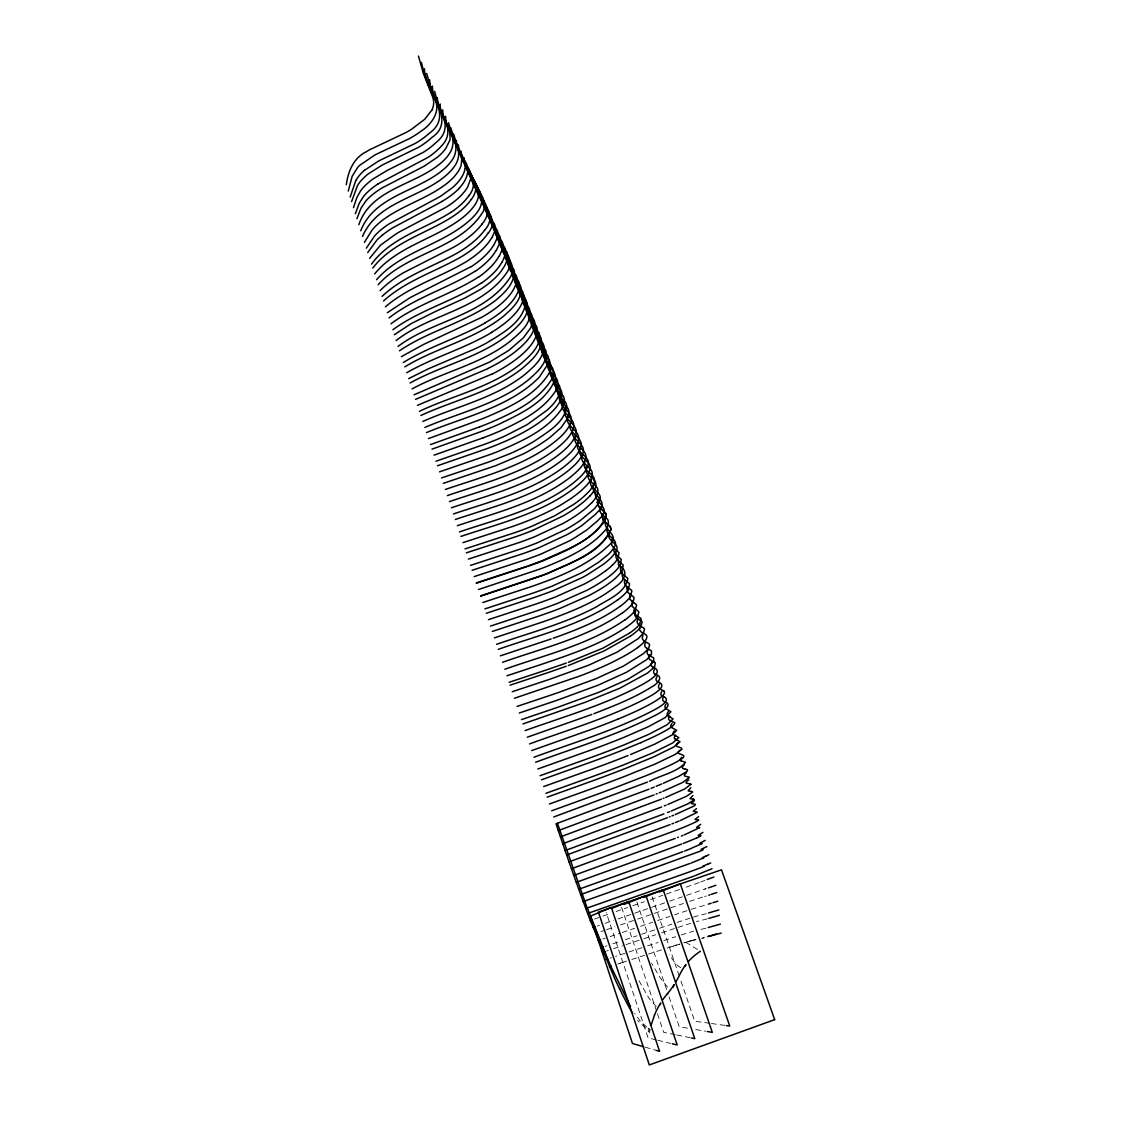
<?xml version="1.0" encoding="UTF-8"?>
<svg xmlns="http://www.w3.org/2000/svg" width="1121" height="1121" viewBox="0 0 1121 1121"><rect width="100%" height="100%" fill="white"/><g stroke="black" fill="none" stroke-linecap="round" stroke-linejoin="round"><path stroke-width="0.75" stroke-dasharray="5 3.75" d="M704.899 880.335L700.737 882.031M699.154 882.591L684.567 887.72M650.6 899.532L662.847 895.287M666.463 894.026L679.901 889.345M594.466 919.038L598.684 917.567M602.958 916.081L609.488 913.825M616.102 911.527L627.606 907.534M632.776 905.726L644.407 901.69M597.283 926.058L599.329 925.357M605.214 923.326L613.495 920.481M617.979 918.94L630.871 914.498M634.626 913.209L647.84 908.655M651.637 907.351L665.86 902.461M669.629 901.158L682.339 896.786M686.542 895.343L706.146 888.631M600.912 931.607L603.673 930.654M606.447 929.715L614.826 926.857M620.474 924.923L634.794 920.047M637.695 919.052L650.572 914.652M654.314 913.377L667.415 908.907M670.792 907.758L683.432 903.47M705.754 888.771L704.857 889.065M689.569 901.382L704.549 896.478M602.93 939.006L605.298 938.207M610.062 936.596L619.759 933.331M622.211 932.504L634.598 928.314M640.666 926.268L652.716 922.205M657.607 920.551L669.812 916.432M605.032 946.446L606.979 945.802M612.935 943.812L619.03 941.78M625.21 939.72L637.008 935.783M641.632 934.241L654.678 929.884M659.624 928.23L670.624 924.559A100.301 1.555 -19 0 1 671.815 924.166M687.019 910.672L685.534 911.163A84.495 0.855 -19 0 0 674.52 914.848M606.587 951.028L608.353 950.44M613.635 948.688L622.477 945.76M626.05 944.583L639.292 940.197M643.846 938.683L655.617 934.788M661.628 932.798L674.394 928.58M677.196 922.387L689.681 918.309M691.167 909.299L706.412 904.773M625.126 953.228L615.555 956.353M628.965 951.967L641.983 947.707M647.602 945.872L658.013 942.467M678.023 927.403L690.55 923.368M610.174 958.105L611.52 957.67M663.856 940.561L675.669 936.722M617.699 964.004L620.389 963.135M620.179 963.205L622.365 962.491M622.211 962.547L626.583 961.131M631.81 959.45L644.715 955.288M648.442 954.083L661.53 949.865M667.233 948.03L670.638 946.951M706.314 895.987L704.633 896.478M681.162 934.956L691.545 931.747A62.272 1.471 -19 0 1 693.605 931.145M670.512 946.979L673.441 946.054M673.301 946.11L676.033 945.241M693.381 917.146L695.468 916.488A65.803 1.009 -19 0 1 699 915.451L706.258 913.671M675.879 945.297L676.72 945.031M676.538 945.073L679.48 944.162M679.158 944.274L679.943 944.036M707.393 918.842L697.837 921.196A63.743 1.177 -19 0 0 696.491 921.574M683.712 942.873L684.973 942.509M684.735 942.579L688.238 941.556M705.936 928.174L700.163 929.589M688.042 941.612L689.835 941.108M704.296 937.646L703.932 937.745A64.556 1.864 -18.9 0 1 701.83 938.319M704.114 937.688L702.096 938.249M689.667 941.164L693.619 940.141M689.99 941.065L691.517 940.659M691.657 940.617L692.624 940.379M692.848 940.323L694.866 939.846M694.137 940.015L695.735 939.664M695.132 939.79L695.903 939.636M709.733 1023.291L694.712 1021.203L680.139 978.647M711.401 1023.515L726.422 1025.603M687.495 1028.153L679.228 1026.752L668.634 995.574M695.777 1029.554L705.698 1031.236M675.15 1034.655L663.702 1032.315L657.046 1012.571M676.79 1034.991L691.531 1037.99M656.205 1039.868L648.106 1037.906L606.223 912.55M657.817 1040.26L670.75 1043.413M645.234 1047.196L656.402 1050.419M680.769 967.647L678.373 966.176A108.527 16.381 71.3 0 1 674.169 961.734L669.237 954.672M685.786 942.257L698.887 950.342M656.261 1006.588L649.213 998.671L637.471 978.03M646.789 1027.074L640.595 1021.553L634.738 1013.51M645.556 1027.999L637.639 1020.502M667.541 987.153L660.241 977.932L651.595 963.219M652.114 896.786L679.578 977.008M636.868 902.027L668.088 993.935M621.566 907.281L656.486 1010.932"/><path stroke-width="1.5" d="M548.898 359.785L548.94 368.949L550.453 374.694A104.197 35.129 -21.3 0 0 551.7 376.712L558.79 384.657A84.341 27.787 -18.8 0 1 559.968 387.656L560.136 388.945M523.633 296.897L523.521 294.571A66.111 25.993 -18.9 0 0 523.073 292.735A74.743 29.384 -18.8 0 0 522.484 291.334L512.661 276.551L508.359 259.203M602.187 516.08L603.813 521.013M550.901 365.096C548.477 374.989 553.676 383.13 560.598 389.407A86.219 28.137 -18.7 0 1 561.761 392.378A88.741 28.964 -18.7 0 1 559.631 402.215L557.613 405.368A106.579 34.919 -18.5 0 1 555.75 407.806C542.886 422.407 525.343 432.005 507.925 440.105A109.606 36.11 -18.6 0 1 486.766 448.736L437.498 465.761M553.564 372.2C550.887 381.883 556.296 389.688 563.022 395.769A89.246 28.74 -18.7 0 1 563.919 404.008A86.401 27.815 -18.8 0 1 562.476 407.666C547.819 430.17 521.321 441.394 497.584 451.665A110.292 35.872 -18.6 0 1 490.788 454.271L439.516 471.843M502.264 261.992L505.333 254.565L505.305 248.652L493.618 229.455L488.42 212.303M556.226 379.304C553.326 388.763 558.917 396.245 565.432 402.145A91.572 29.09 -18.7 0 1 566.792 407.568C563.317 423.542 547.104 432.314 534.675 440.931A85.883 27.142 -18.7 0 1 509.859 453.725L488.854 461.978L441.534 477.938M597.367 502.825L597.871 499.616M610.833 529.504C600.422 553.872 569.944 562.924 547.651 573.56A175.24 43.088 -18.7 0 1 541.485 575.872L480.657 596.162M558.608 385.638C555.259 395.181 561.747 402.215 567.871 408.282A90.773 28.487 -18.7 0 1 568.879 414.041L568.683 415.162A85.406 26.792 -18.8 0 1 567.604 418.287L561.159 427.535L550.173 437.274A117.565 37.259 -18.4 0 1 536.777 446.354L527.431 451.735A74.785 23.191 -18.8 0 1 522.316 454.369L495.776 465.663L443.299 483.361M597.773 493.03L597.871 489.751A91.894 23.947 -18.8 0 0 596.764 487.215C593.457 483.039 585.666 479.844 588.791 473.356M694.263 799.707L687.762 803.911L671.087 811.072M516.417 282.842L516.809 277.896A62.524 25.307 -19 0 0 516.417 275.99L505.473 258.475L500.807 241.253M346.319 184.727C348.042 171.373 353.647 157.781 366.539 151.615A53.233 26.329 -18.6 0 1 369.818 149.668L405.227 132.895A69.698 37.315 -18.5 0 0 411.659 129.181L424.621 119.358L431.725 110.32M348.253 191.06L352.176 176.249L357.767 167.295A34.919 17.277 -18.4 0 1 359.645 165.362L375.017 154.88L409.137 138.752A62.916 33.252 -18.6 0 0 420.809 131.353C431.277 124.711 441.324 111.455 434.71 98.844C428.853 87.284 424.116 75.135 421.482 62.412M350.144 197.1L355.791 180.537M602.397 515.674L602.86 514.161M351.574 201.626L357.459 185.638A51.118 24.718 -18.7 0 1 368.15 173.965L382.387 164.983L418.581 147.285A55.097 28.557 -18.8 0 0 423.962 143.824A56.582 29.356 -18.7 0 0 431.851 137.491C450.432 125.23 438.115 107.112 434.654 91.291M610.693 530.527C598.376 553.634 570.057 562.98 547.552 573.279A175.759 43.271 -18.7 0 1 541.387 575.591L480.559 595.882M673.329 987.026L673.875 985.023M651.203 1024.93L654.468 1015.15M536.651 335.081L537.155 328.271A64.317 23.765 -19 0 0 536.581 326.589L526.73 312.17A161.928 61.01 -22.5 0 1 525.763 309.256L523.829 295.44M618.386 559.813L618.386 564.143A193.036 40.244 -21 0 0 619.044 565.559C629.666 570.883 623.921 581.407 615.849 586.423C599.175 599.511 579.543 608.185 559.897 615.723A128.705 26.876 -18.8 0 1 541.023 622.491L494.445 637.863M353.479 207.665L356.716 197.857L360.486 191.032A52.701 25.208 -18.7 0 1 373.125 178.926L387.249 170.406L423.276 152.33A54.915 28.221 -18.8 0 0 428.362 148.925A56.176 28.894 -18.8 0 0 435.845 142.675C459.876 123.913 429.637 101.451 429.651 79.857M615.99 552.765L615.961 557.165A171.709 36.657 -20.9 0 0 618.722 560.99L623.248 565.194L621.917 570.897M358.832 224.718C371.626 187.095 418.82 185.077 444.35 159.869A53.276 26.68 -18.8 0 0 450.782 151.363C460.185 132.264 436.742 116.864 437.428 97.611M613.986 546.894L613.944 551.364A168.234 36.587 -20.9 0 0 616.788 555.231L621.342 559.533L620.039 565.32M355.371 213.733L359.098 203.518L363.54 196.413A55.139 26.105 -18.7 0 1 378.099 183.9M356.926 218.651L361.032 208.128L366.007 200.799A47.306 22.308 -18.6 0 1 368.473 198.193L370.701 196.133A61.711 28.894 -18.8 0 1 382.051 187.922L424.144 166.202L437.666 157.052A53.556 27.058 -18.8 0 0 445.822 148.434L450.082 139.705L449.815 130.625L433.042 94.739L426.681 73.496M597.507 501.437L597.983 499.938M611.604 539.874L611.758 544.974A166.973 37.091 -21 0 0 614.476 548.351L619.058 552.765L617.783 558.636A124.403 27.212 -18.5 0 1 616.256 560.906L614.812 562.686A105.192 22.924 -18.7 0 1 612.416 565.166M595.461 492.651C593.387 502.923 612.935 507.575 599.469 518.771A87.732 21.719 -18.8 0 1 597.619 520.803L586.858 529.883L574.709 537.828A129.013 32.397 -18.5 0 1 569.524 540.84L540.897 554.11A157.234 40.482 -18.7 0 1 536.076 555.946L530.275 558.09A109.802 27.45 -18.8 0 1 526.73 559.351L474.183 576.6M609.221 532.867C605.354 541.485 622.155 543.405 615.527 551.98A125.244 27.969 -18.5 0 1 614.028 554.278L612.038 556.689A99.671 22.154 -18.7 0 1 610.202 558.58L606.419 561.929A128.242 28.726 -18.5 0 1 603.743 564.059L587.488 574.667A120.171 26.904 -18.6 0 1 582.261 577.567L553.424 590.571A149.387 34.275 -18.8 0 1 547.314 592.855L538.949 595.882A118.728 26.722 -18.8 0 1 532.727 598.025L486.304 613.271M607.596 528.089C603.673 536.791 620.642 538.739 613.986 547.426A125.888 28.501 -18.5 0 1 612.5 549.738L610.525 552.163A96.812 21.803 -18.8 0 1 608.689 554.082L599.16 561.887L585.961 570.281A125.692 28.6 -18.6 0 1 580.776 573.181L551.952 586.227A155.244 36.25 -18.7 0 1 545.829 588.525L537.463 591.538A116.444 26.54 -18.8 0 1 531.242 593.682L484.861 608.899M593.051 485.701C590.879 496.043 610.875 500.877 597.367 512.227A88.755 22.364 -18.8 0 1 595.503 514.301L582.444 525.104A97.415 24.55 -18.7 0 1 578.492 527.781L572.509 531.508A117.803 29.959 -18.6 0 1 567.254 534.549L538.697 547.833A141.68 36.769 -18.7 0 1 533.946 549.654L528.131 551.812A106.117 26.932 -18.8 0 1 524.586 553.087L472.095 570.295M591.187 480.278C586.914 489.457 603.995 491.418 599.553 500.779A105.276 26.988 -18.6 0 1 597.675 504.506L595.713 507.14A89.848 22.966 -18.8 0 1 593.864 509.228L580.762 520.13A104.687 26.834 -18.7 0 1 565.474 529.644L536.987 542.942A131.732 34.443 -18.7 0 1 532.279 544.764L526.478 546.922A101.507 26.049 -18.8 0 1 522.302 548.421L470.47 565.39M605.228 521.111C603.336 532.321 622.687 534.605 607.134 546.852C590.879 562.041 570.351 571.906 549.794 579.893A165.011 39.543 -18.7 0 1 543.657 582.191L535.306 585.204A113.151 26.245 -18.8 0 1 529.098 587.334L482.759 602.523M605.48 519.149L605.704 513.334L600.141 508.009M602.748 513.852L602.341 517.734M586.395 466.448C583.158 473.076 591.257 476.229 594.536 480.559A95.509 25.293 -18.7 0 1 595.377 482.142A95.257 25.223 -18.7 0 1 589.674 496.281M360.738 230.786C375.059 194.031 421.034 191.579 446.859 166.37A54.032 26.82 -18.9 0 0 453.977 156.87C462.595 137.869 439.502 123.058 440.189 103.945M584.896 462.09C581.463 469.167 590.543 472.053 593.541 477A97.443 26.077 -18.7 0 1 593.99 483.501L593.527 484.748A93.057 24.886 -18.8 0 1 588.329 492.203L583.579 496.743A115.953 31.22 -18.5 0 1 573.924 504.254L555.021 515.646L531.228 526.534A97.891 26.203 -18.7 0 1 514.847 532.671L465.019 548.898M600.394 506.902C597.843 512.311 603.504 516.052 607.12 518.869A81.525 19.519 -18.9 0 1 608.086 520.284L608.479 523.605L607.106 527.416A124.767 29.959 -18.5 0 1 605.872 529.462C590.361 547.693 567.45 558.006 545.703 566.862A177.875 44.686 -18.7 0 1 539.215 569.286L478.457 589.534M582.514 455.21C578.982 462.413 588.343 465.271 591.328 470.4A100.414 27.31 -18.7 0 1 592.28 473.482L591.44 478.219A91.698 24.928 -18.8 0 1 586.227 485.757L582.36 489.569A114.734 31.388 -18.5 0 1 570.393 498.901L561.201 504.73A85.546 23.107 -18.8 0 1 557.305 506.958A92.02 24.942 -18.7 0 1 512.717 526.436L462.945 542.648M547.805 364.283L539.565 376.782A87.774 30.701 -18.7 0 1 536.847 379.585L532.671 383.382A100.428 35.283 -18.5 0 1 518.477 393.835C490.185 411.799 457.172 419.871 426.484 432.58M629.806 594.382L629.862 599.329L636.083 604.373A79.213 14.503 -18.9 0 1 636.574 605.27L635.061 610.399M362.531 236.489C376.936 202.411 418.469 198.249 444.547 176.698A54.088 26.624 -18.9 0 0 448.036 173.643A55.84 27.507 -18.8 0 0 456.387 163.204C465.986 144.091 442.01 129.167 442.795 109.9M561.103 392.868C553.396 405.564 574.456 410.188 570.939 422.155C568.305 429.805 562.153 435.621 556.114 440.735C524.18 466.546 483.333 476.341 445.345 489.471M563.597 400.141C556.072 412.64 577.861 417.054 573.181 429.133C570.127 436.812 563.807 442.613 557.557 447.741C525.567 472.936 485.113 482.605 447.377 495.594M566.049 407.301C558.973 419.24 579.501 423.178 575.802 434.668C573.195 442.206 567.002 447.825 561.103 452.87C528.888 478.779 487.649 488.504 449.381 501.633M632.16 601.557L632.146 606.433L638.381 611.309A79.913 14.265 -18.9 0 1 638.872 612.178L637.331 617.209M568.557 414.574C561.831 426.134 582.023 429.735 578.254 441.001C575.648 448.512 569.412 454.019 563.527 459.035C531.172 484.931 489.821 494.683 451.413 507.785M580.103 448.232C575.507 458.027 593.584 460.283 589.674 470.47C587.11 477.868 580.58 482.899 574.793 487.761C541.569 513.334 499.882 523.325 460.885 536.427M571.051 421.846C564.662 433.182 585.33 436.644 580.51 448.008C577.483 455.574 570.995 461.053 564.858 466.112C532.419 491.292 491.587 500.975 453.459 513.95M578.282 442.935C573.349 452.87 591.061 455.168 588.035 465.201C585.821 472.726 579.305 477.868 573.574 482.787C540.448 508.738 498.495 518.729 459.386 531.9M573.293 428.376C567.352 439.222 586.787 442.235 582.92 453.052C580.342 460.507 574.008 465.832 568.165 470.778C535.446 496.547 493.955 506.398 455.294 519.499M575.788 435.663C570.309 446.116 589.296 448.834 585.4 459.428C582.822 466.854 576.418 472.067 570.617 476.986C537.702 502.67 496.127 512.605 457.34 525.693M685.281 965.91L685.912 964.592A63.224 59.147 66.7 0 0 679.76 974.611A94.612 90.03 77.3 0 1 675.641 982.234M634.528 608.773C631.557 613.649 637.723 615.877 640.694 618.26A80.698 14.027 -18.9 0 1 641.17 619.1L639.601 624.033M635.579 611.94C632.51 616.802 638.774 618.96 641.716 621.314A81.188 13.942 -18.9 0 1 642.179 622.155L640.595 627.031M640.357 626.415C637.274 630.548 642.487 633.029 645.598 634.514A91.053 14.811 -18.9 0 1 646.481 635.411L646.803 636.097A108.162 17.586 -18.8 0 1 637.597 647.574M364.423 242.388L371.836 230.408A59.931 27.058 -18.8 0 1 384.013 219.113C403.98 204.751 428.544 198.151 447.811 182.709A53.682 26.175 -18.9 0 0 452.029 178.926A55.784 27.226 -18.8 0 0 460.773 166.426C466.042 148 445.205 134.8 445.64 116.29M366.301 248.161L374.68 235.858A63.673 28.417 -18.8 0 1 388.567 224.186L437.975 197.744A82.45 40.468 -18.6 0 0 441.268 195.755L452.169 187.894A52.477 25.335 -18.9 0 0 456.121 184.194A55.63 26.904 -18.9 0 0 464.528 170.854A52.491 25.363 -18.9 0 0 465.075 168.234M605.046 520.62C590.529 541.037 565.502 551.14 543.209 560.682A175.647 44.882 -18.7 0 1 538.318 562.518L532.517 564.662A115.407 28.403 -18.8 0 1 528.958 565.923L528.341 566.147M637.961 619.17C634.696 623.963 641.142 625.994 644.029 628.278A82.295 13.76 -18.9 0 1 644.491 629.105L643.51 632.973L638.213 638.648L616.9 652.226L588.721 665.159L551.014 678.836A136.888 23.387 -18.8 0 1 542.802 681.582L512.255 691.713M491.979 237.736L494.837 230.94L494.809 224.803L482.815 204.498L477.294 187.361M367.73 252.547L377.006 239.964A54.915 24.41 -18.7 0 1 379.276 237.792L382.359 235.144M499.293 256.247L502.558 248.708L502.656 242.711L490.48 222.224L485.561 205.872M496.309 250.501L499.784 242.865L499.91 236.377L487.831 216.073L482.717 199.454M628.152 589.618L629.568 584.181A77.279 15.232 -18.9 0 0 629.049 583.214L625.168 580.258A149.289 30.001 -20.6 0 1 622.547 572.453M630.394 596.372L631.852 591.033A77.881 14.993 -18.9 0 0 631.347 590.094L627.48 587.222M493.702 245.415L497.36 237.694L497.57 231.122L485.477 210.622L480.18 193.765M632.65 603.154L634.136 597.913A78.554 14.769 -18.9 0 0 633.631 596.989L627.984 592.561L626.835 588.427A116.976 22.504 -20.3 0 1 627.284 586.731M488.28 233.056C501.451 216.759 478.317 204.26 476.467 188.692C473.524 172.788 459.596 161.494 458.363 144.819M369.622 258.348L380.383 245.289L395.545 234.261A120.676 51.258 -19.3 0 1 399.524 231.851L445.836 207.357A61.263 29.202 -18.8 0 0 467.653 187.053L470.708 178.603A54.354 25.853 -18.9 0 0 470.736 176.249L469.937 172.2A140.181 66.671 -17 0 0 468.508 168.444L458.979 151.573L453.627 134.044M471.31 199.496C475.29 194.339 477.546 187.151 474.505 181.027M468.928 195.797C484.118 176.305 455.981 160.471 456.457 140.475M485.141 229.665C501.325 210.538 471.184 195.643 472.165 175.997M371.513 264.15C390.669 237.68 424.299 229.259 450.768 212.401M482.016 224.018C499.181 204.835 468.48 189.407 469.293 169.621M372.789 268.059C392.896 241.716 427.045 233.574 453.655 215.905A63.098 29.636 -18.8 0 0 471.198 199.51M374.68 273.888C396.119 247.671 431.01 239.908 457.957 221.117A64.514 30.029 -18.8 0 0 475.514 203.938C487.397 184.755 460.661 170.658 461.193 151.265M667.261 993.893L664.178 997.774A62.538 49.086 -68.1 0 0 662.735 999.778M376.586 279.704C399.3 253.612 435.088 246.382 462.258 226.344A66.615 30.743 -18.8 0 0 479.129 209.445C489.751 190.304 463.562 176.936 464.038 157.711M378.211 284.706C407.259 252.001 460.086 249.773 483.431 211.126C488.826 193.148 466.196 181.448 466.476 163.232M589.646 496.281L584.91 500.779A125.412 33.518 -18.5 0 1 582.009 503.217L576.46 507.407A99.951 26.456 -18.7 0 1 563.148 515.912L532.601 530.457M591.748 502.74L587.012 507.21A129.574 34.092 -18.4 0 1 584.125 509.607L578.618 513.768A101.815 26.512 -18.7 0 1 563.232 523.381L534.787 536.693A106.649 27.927 -18.7 0 1 518.925 542.62L468.396 559.113M382.023 296.392C403.826 275.752 433.196 266.756 458.825 252.155A78.022 35.143 -18.6 0 0 484.959 229.679M677.897 742.691L676.355 744.68L676.594 746.026A169.621 15.288 -19.8 0 0 677.168 746.474L681.344 747.959L681.988 749.15L675.22 754.433L655.154 764.032L625.406 776.11A204.092 19.113 -18.7 0 1 592.883 788.287L549.43 803.981M383.522 300.96C406.208 280.418 436.209 271.394 462.258 256.219A77.041 34.415 -18.6 0 0 488.055 233.084M680.041 750.243C673.623 754.937 685.842 753.494 683.53 757.25A86.541 7.202 -18.9 0 1 669.531 765.475L661.25 769.244A105.668 8.856 -18.9 0 1 644.841 776.166L616.088 787.292A280.979 26.007 -18.7 0 1 598.011 794.004L551.686 810.777M385.428 306.832C409.207 286.345 440.063 277.405 466.658 261.445A75.99 33.574 -18.7 0 0 491.713 237.764M387.348 312.703L410.048 297.654L471.044 266.658M364.521 170.294L378.968 160.807L415.064 143.516A55.153 28.768 -18.7 0 0 420.669 140.013A56.835 29.664 -18.7 0 0 428.853 133.609C455.154 115.127 424.999 90.857 424.453 68.745M394.312 334.745L411.197 323.605L434.836 311.806A183.816 65.775 -19.3 0 1 440.483 309.2L465.019 298.032L480.208 289.54A74.757 31.458 -18.7 0 0 501.297 270.974L504.492 266.069A94.374 39.936 -18.4 0 0 506.033 262.86L507.659 256.751L507.196 252.701L496.071 234.906L490.55 216.914M389.043 317.93C414.952 297.64 447.293 288.615 474.968 271.296M605.999 570.575L599.609 575.101A96.014 20.837 -18.8 0 1 595.671 577.595L589.702 581.098A113.249 24.76 -18.7 0 1 584.447 583.985L555.582 596.933A141.4 31.626 -18.8 0 1 549.5 599.217L541.121 602.243A122.427 27.058 -18.8 0 1 534.885 604.387L488.42 619.661M617.699 599.833C582.135 625.056 538.739 635.047 498.242 649.353M390.977 323.815C417.797 303.539 451.034 294.767 479.101 276.621M619.871 606.475C599.749 620.922 576.39 629.974 553.214 638.227M690.774 787.713L688.154 790.711A109.326 6.712 -19.4 0 0 688.602 791.02L691.741 791.482A121.811 7.301 -18.9 0 1 692.61 792.001L686.528 796.26L667.85 804.472M622.477 612.809C586.619 637.821 543.139 647.924 502.53 662.301M396.077 340.602C429.889 313.824 480.825 309.914 506.608 272.893C512.059 265.831 510.503 256.429 504.506 250.389C498.046 242.753 495.146 233.042 493.268 223.387M624.803 619.941C588.791 644.659 545.437 654.874 504.814 669.251M626.975 626.625C601.767 644.015 572.327 653.795 543.587 663.646A165.502 30.743 -18.8 0 1 537.463 665.678L506.972 675.767M692.932 795.574L690.06 798.53A99.629 5.619 -19.3 0 0 690.368 798.783L693.465 799.147M392.896 329.728C420.123 309.788 453.529 301.185 481.624 282.828M629.161 633.337L603.028 648.12L568.347 662.315M630.128 636.294L603.953 651.021L568.305 665.538M694.333 800.73L691.265 803.533L694.389 804.135A118.476 6.137 -18.9 0 1 695.44 804.668L694.866 805.312A96.182 4.988 -18.9 0 1 693.647 806.195L675.346 814.547M397.997 346.431C432.412 320.368 483.557 316.094 509.242 278.765C514.567 271.716 512.829 262.454 506.874 256.541C500.484 249.03 497.864 239.376 496.028 229.889M700.345 951.239L695.51 954.742A63.224 59.147 66.7 0 0 688.448 961.482M696.505 808.633L693.226 811.254L696.113 811.842A114.342 5.367 -18.9 0 1 697.15 812.361L680.503 820.474M399.454 350.789C429.427 330.415 466.196 322.442 495.286 300.638C504.058 293.31 514.133 284.131 514.371 271.857A60.436 24.718 -19 0 0 514.007 269.923L502.797 251.805L498.074 234.751M378.029 183.872L427.998 157.388A52.365 26.638 -18.8 0 0 432.706 154.053A54.621 27.815 -18.8 0 0 440.833 146.641C460.661 127.584 432.188 106.957 432.412 86.163M401.388 356.632L423.584 344.441L481.498 317.425A81.02 32.845 -18.7 0 0 516.178 282.898M403.322 362.489C429.259 346.599 458.755 337.869 485.183 322.89M698.593 816.592L695.006 819.465L698.705 819.997A78.736 3.307 -19 0 1 698.495 820.292M491.615 332.475C464.64 348.589 433.911 357.067 406.713 372.747M442.01 201.486L392.658 227.871A76.438 33.616 -18.9 0 0 382.331 235.144M404.765 366.875C436.377 347.706 474.099 339.537 503.371 316.36C511.666 309.046 522.148 299.91 520.957 287.733A66.461 26.414 -18.9 0 0 520.648 286.626A80.166 31.836 -18.7 0 0 519.71 284.51L509.999 269.853L505.613 252.673M700.681 824.369L696.589 827.34A86.849 3.293 -19.2 0 0 696.884 827.452L699.686 827.662L684.23 834.907M412.066 388.903C443.972 371.569 481.105 364.115 510.069 341.359C519.247 333.385 532.601 323.282 529.687 309.536A84.79 32.327 -18.7 0 0 528.678 307.546L519.584 294.234L515.828 277.153M408.661 378.632L428.306 368.837L474.814 348.925A111.035 43.901 -18.5 0 0 486.136 343.264C502.18 333.413 524.488 321.741 525.917 300.68A68.003 26.442 -18.9 0 0 525.455 298.873A88.503 34.401 -18.6 0 0 524.067 296.14L515.085 282.842L510.994 265.747M410.104 382.99C443.215 364.507 482.605 356.884 511.863 331.662C519.584 324.473 529.953 315.099 527.206 303.399A98.312 37.876 -18.4 0 0 525.371 300.064M414.013 394.816L489.611 362.055L508.85 350.383L523.367 337.813L530.836 327.696L532.979 318.854L531.55 314.356L522.148 300.54L518.813 283.753M702.909 832.371L698.215 835.355A85.7 2.817 -19.2 0 0 698.439 835.453L700.373 835.397M415.527 399.384L488.097 368.557M705.137 840.4L699.868 843.314A85.504 2.368 -19.1 0 0 700.008 843.468L702.138 843.51L689.317 849.2A67.792 1.836 -19 0 1 685.309 850.727L684.511 851.035M417.502 405.326L492.245 373.938M706.847 846.593L704.464 847.742A135.165 3.181 -19.2 0 0 702.923 848.471L701.2 849.438A86.051 2.046 -19.1 0 0 701.214 849.662L703.105 849.634L701.732 850.517A64.415 1.499 -19 0 1 700.359 851.133L580.678 894.6M419.464 411.281C452.996 395.419 490.942 387.418 520.55 364.031C529.21 356.436 540.616 347.202 539.537 334.45A65.368 23.877 -19 0 0 538.935 332.797L529.308 318.939A160.233 59.693 -22.4 0 1 528.201 315.674L526.464 302.039M420.865 415.485C454.706 399.833 492.932 391.846 522.596 368.136C531.144 360.626 542.438 351.434 541.219 338.836A66.027 23.919 -19 0 0 540.616 337.197L531.172 323.843A159.869 59.063 -22.4 0 1 529.925 320.2L528.313 306.706M706.244 855.926L708.878 854.734M696.561 838.018L689.513 840.96A61.991 1.99 -19 0 1 685.772 842.432L683.46 843.314M422.841 421.454C457.158 406.18 495.65 397.941 525.511 373.966C533.904 366.567 545.002 357.431 543.615 345.044A66.994 23.975 -19 0 0 542.984 343.446L533.75 330.639A158.832 57.998 -22.3 0 1 532.363 326.645L530.948 313.32M640.876 742.634L625 749.15A151.041 16.381 -18.8 0 1 592.07 761.705L541.429 779.824M663.352 783.271L679.242 776.082L686.711 771.528A97.569 7.23 -18.9 0 0 687.495 770.449L687.425 769.861A109.298 8.099 -18.9 0 0 687.215 769.665L685.141 769.034M707.757 864.207L710.728 862.96M424.817 427.451C459.596 412.486 498.411 404.064 528.439 379.809C536.623 372.508 547.651 363.456 546.025 351.279A68.913 24.368 -19 0 0 545.366 349.696L536.16 337.043A156.926 56.625 -22.3 0 1 534.829 333.091L533.582 319.961M661.782 783.943L656.177 786.269M662.889 791.328L682.871 782.374L689.373 777.428A110.348 7.637 -18.9 0 0 689.093 777.133L687.047 776.587M617.951 719.093L611.071 721.882A126.827 16.226 -18.8 0 1 593.023 728.804L531.732 750.566M661.208 792.015L659.204 792.841M665.762 797.395L684.637 789.002L690.9 784.364M649.451 781.267C660.886 775.186 677.813 772.089 685.477 762.322A113.543 8.954 -18.9 0 0 685.253 762.154L680.979 760.865M654.188 787.082L651.147 788.315M611.8 908.402L628.671 901.508L677.224 1044.996L672.376 1043.805M663.184 798.446L664.052 798.096M679.13 821.034L675.515 822.492M647.434 782.094L553.746 816.971M656.135 794.088L657.158 793.668M624.131 904.381L645.948 895.581L694.796 1038.663L691.531 1037.99M630.605 754.531L655.112 743.966L672.124 734.97L676.636 730.36L671.689 727.515M661.418 799.161L560.43 836.883M666.112 805.172L664.361 805.873M673.665 815.233L671.941 815.92M712.031 868.775L704.016 871.928A81.244 0.799 -19.1 0 0 703.666 872.124L694.992 875.725M649.073 789.156L556.016 823.781A438.409 61.291 71.9 0 0 569.048 861.881A476.775 68.241 72 0 0 574.456 877.239L583.214 901.564A213.607 25.951 71.9 0 0 590.319 920.467L615.121 979.446A146.627 17.179 71.7 0 0 616.844 983.145L619.605 988.862M654.033 794.929L558.314 830.605M669.363 811.758L667.584 812.473M428.502 438.591L477.63 420.585A140.587 50.081 -18.4 0 0 487.845 416.522C510.419 406.727 535.109 395.335 548.786 373.769A82.66 28.571 -18.8 0 0 551.028 366.903L549.682 361.018L542.704 352.583A156.197 55.069 -22.2 0 1 539.663 345.871L538.669 332.825M628.068 755.54L625.49 756.563A154.264 16.002 -18.8 0 1 591.117 769.552L543.671 786.564M644.197 897.234L663.156 889.682L712.311 1032.357L707.351 1031.516M661.656 806.952L562.77 843.721M669.265 816.985L670.162 816.62M659.54 891.994L680.293 883.796L729.757 1026.065L726.422 1025.603M673.749 823.178L671.941 823.893M682.829 835.453L681.386 836.028M663.954 813.902L565.11 850.559M667.443 817.699L566.666 855.029M430.506 444.603L479.662 426.863M670.092 824.622L569.048 861.881M431.991 449.129L481.175 431.557A125.622 43.355 -18.5 0 0 498.06 424.677C519.345 414.181 545.885 402.817 555.217 379.178A82.982 28.053 -18.8 0 0 553.928 372.018L546.908 363.807A126.673 43.775 -21.7 0 1 545.633 361.747L543.853 355.791L543.475 345.45M677.574 837.499L678.359 837.205M675.178 838.424L573.826 875.445M433.995 455.168L483.207 437.793M681.862 843.931L675.01 846.509A163.007 5.465 -18.9 0 1 655.925 853.585L576.278 882.339M593.962 713.671C613.621 705.992 633.547 698.355 651.469 687.047C656.654 684.623 664.851 676.411 655.168 674.394M591.874 714.455L527.318 737.212M682.857 851.652L673.973 854.945A185.666 5.325 -18.9 0 1 652.8 862.68L578.758 889.261M435.999 461.221L485.239 444.056A113.193 37.764 -18.6 0 0 505.235 435.887L527.136 424.649L547.048 410.216A92.595 30.533 -18.7 0 0 560.178 388.931M691.026 863.072L703.848 857.831L702.405 857.873A94.01 1.752 -19.1 0 1 706.314 855.898M689.779 863.534L583.214 901.564M713.881 877.056L707.183 879.495M571.458 868.747L676.495 830.129A83.571 3.517 -19 0 0 698.369 820.334M693.913 876.132L587.656 913.461M545.899 793.332L592.224 776.685A166.258 16.535 -18.8 0 0 625.434 764.172L652.926 752.78L672.698 742.943L678.794 737.632L673.917 734.858A138.401 13.55 -19.7 0 1 674.296 731.004M547.174 797.185L592.196 780.973A176.081 17.109 -18.8 0 0 625.42 768.488L653.417 756.983L673.609 747.09L680.027 741.78L675.122 739.005M566.301 663.057L546.81 669.798A151.111 27.1 -18.8 0 1 539.649 672.194L509.13 682.283M517.117 706.412L547.777 696.141A147.902 23.877 -18.8 0 0 558.09 692.638L596.288 678.569L623.304 666.168L643.482 653.627L648.597 648.4L649.62 644.729A85.546 13.41 -18.9 0 0 649.213 644.015A92.3 14.461 -18.9 0 0 648.975 643.762L644.211 640.974M519.303 713.012L550.033 702.643A157.921 24.886 -18.8 0 0 558.3 699.826L598.334 685.099L626.653 672.18L646.901 659.47L651.385 654.51L651.483 651.063A97.779 14.867 -18.8 0 0 651.105 650.684L646.565 648.12M521.489 719.612L552.275 709.145A175.493 27.114 -18.8 0 0 557.445 707.393L599.02 692.203L627.592 679.452L649.045 666.364L653.683 661.474L653.753 658.125A105.01 15.47 -18.8 0 0 653.221 657.649L648.919 655.295A117.845 17.796 -20 0 1 647.938 649.942M522.918 723.942L585.092 702.335L620.025 688.126L647.714 672.936L654.608 666.813L655.337 662.861A100.974 14.559 -18.8 0 0 654.86 662.385L650.446 659.975A119.779 17.712 -20 0 1 649.549 654.692M525.118 730.57C564.395 716.473 605.004 704.899 641.801 684.805C647.209 681.834 665.664 671.731 652.814 667.177M529.532 743.896C568.922 729.575 609.544 717.636 646.789 698.047C651.819 695.3 669.952 685.856 657.551 681.666A129.658 17.291 -19.9 0 1 657.004 676.65M533.946 757.25C573.63 742.606 614.616 730.5 652.296 710.952C656.906 708.472 674.099 699.868 662.301 696.169M535.614 762.266C575.465 747.483 616.662 735.292 654.566 715.702C659.12 713.348 675.613 704.899 663.954 701.508A140.069 16.801 -19.9 0 1 663.702 696.828M537.842 768.978L591.734 749.753A132.278 15.218 -18.8 0 0 624.117 737.296L648.204 726.8L665.257 717.552L670.904 711.723L666.182 708.724A141.47 16.297 -19.9 0 1 666.042 704.184M540.07 775.704L591.93 757.165A143.376 15.904 -18.8 0 0 624.635 744.666L648.793 734.339L667.177 724.698L673.076 718.939L668.27 715.885A141.4 15.61 -19.8 0 1 668.34 711.555M510.083 685.169L540.602 675.052A148.687 26.301 -18.8 0 0 548.8 672.32L566.259 666.266M514.427 698.271L577.875 676.706A71.618 11.42 -18.9 0 0 584.041 674.408L588.105 672.81A79.087 12.681 -18.9 0 0 611.772 662.511L622.029 657.242A115.939 18.889 -18.7 0 0 637.695 647.546M585.807 908.528L684.272 873.763A71.043 0.939 -19 0 0 701.087 867.556A68.115 0.897 -19 0 0 702.671 866.925L704.1 866.211A107.154 1.415 -19 0 1 704.1 866.169L703.147 866.239M496.575 644.309C530.205 632.664 565.054 623.57 596.638 606.741C607.764 599.357 625.014 593.261 627.802 578.842A77.643 15.582 -18.9 0 0 627.27 577.861L623.374 574.821A154.348 31.542 -20.7 0 1 620.782 566.89M500.386 655.827L551.168 638.942M527.613 566.077L476.271 582.92M590.319 920.481L592.378 919.766M527.08 566.581L476.369 583.2M490.536 626.079L537.043 610.763A130.106 28.291 -18.8 0 0 557.74 603.294L586.633 590.417A101.899 21.705 -18.7 0 0 601.879 581.575L607.274 577.833A115.323 24.676 -18.6 0 0 620.053 565.32M492.315 631.431L538.851 616.088A128.957 27.535 -18.8 0 0 559.547 608.633L588.469 595.797A99.993 20.907 -18.7 0 0 604.892 586.241L605.999 585.498A114.931 24.144 -18.6 0 0 621.847 570.925M593.051 927.515L595.195 926.773M708.43 887.86L715.829 885.324M466.322 552.849L516.809 536.37A100.806 26.75 -18.7 0 0 532.601 530.457M598.25 940.589L600.576 939.804M711.289 894.348L716.795 892.568M709.915 894.81L708.738 895.189M601.178 947.735L603.098 947.091M712.9 902.685L717.804 901.228M603.056 952.191L604.822 951.603M711.162 903.246L708.388 904.157M606.153 959.422L607.498 958.987M610.3 966.4L609.32 966.722L611.267 966.092M721.181 933.106L708.374 936.469M708.626 912.942L718.813 909.93M708.808 918.407L719.444 915.353M708.15 927.529L720.383 924.138M686.697 776.517L685.393 776.25A132.923 9.43 -19.5 0 1 686.458 772.761M684.791 768.964L683.179 768.558M643.636 1046.734L632.482 1043.511L590.263 916.193L611.337 907.464L659.582 1051.344L656.402 1050.419M686.851 783.285L690.312 783.943A118.574 7.679 -18.9 0 1 690.9 784.364L690.914 784.434M603.771 511.204L598.418 506.047M664.389 691.223L659.919 688.911A133.315 17.123 -19.9 0 1 659.484 684.006M608.969 525.511L603.378 520.228M609.488 526.001L604.079 521.153M648.527 1028.588L649.97 1030.087M604.247 511.4L606.013 513.922M609.376 525.707L609.936 526.52M674.211 722.555L669.447 720.2A140.657 15.119 -19.8 0 1 669.741 716.081M648.442 1030.816L649.535 1032.133M599.315 507.365L597.255 502.516M525.399 300.05L516.879 287.508L512.942 270.581M609.838 526.225L610.314 527.066M464.767 160.737L455.967 145.099L450.74 127.612M630.548 1006.42L629.792 1005.047M629.413 1004.36L611.155 966.919A93.884 10.748 71.6 0 1 609.207 962.533L586.143 905.053L557.445 823.304M603.182 520.06L602.664 518.981M462.356 155.861L453.837 140.587L448.54 122.721M610.216 526.758L610.903 528.832M503.553 247.783L507.953 264.738L518.42 280.979A71.029 28.445 -18.9 0 1 518.841 282.072A64.836 25.965 -19 0 1 519.261 283.949L519.359 285.519A81.385 32.663 -18.7 0 1 485.043 322.834M418.469 56.05L423.374 73.496L433.477 99.04M610.609 527.613L610.931 529.813M542.186 352.33L541.415 340.041M521.097 288.84L523.255 302.866A164.801 62.804 -22.6 0 0 524.11 305.402L534.157 320.396A65.579 24.508 -19 0 1 534.717 322.105L534.885 325.805A90.857 34.078 -18.6 0 1 487.971 368.501M535.95 325.651L536.833 337.785A151.867 54.256 -22.1 0 0 537.66 340.994L540.294 346.137L547.566 355.273A70.721 24.732 -18.9 0 1 548.477 357.669A74.406 26.021 -18.9 0 1 547.805 364.283M606.321 515.17C597.213 539.986 565.04 549.724 543.11 560.388A173.419 44.294 -18.7 0 1 538.22 562.238L532.419 564.367A116.416 28.698 -18.8 0 1 528.874 565.629M546.221 352.667L546.417 362.363L548.043 368.206A113.263 38.675 -21.4 0 0 549.304 370.252L556.38 378.323A84.061 28.053 -18.8 0 1 557.235 380.103A84.986 28.361 -18.8 0 1 557.305 386.843A82.337 27.465 -18.8 0 1 555.778 390.626C543.531 410.006 521.727 420.837 501.648 430.282A118.924 40.342 -18.5 0 1 483.221 437.807M654.468 1015.15A62.538 49.086 -68.1 0 1 660.045 1003.954M674.113 984.672A94.612 90.03 77.3 0 1 667.261 993.893M708.626 936.385A52.098 1.513 -18.9 0 1 707.968 936.581M716.557 933.947A49.072 1.429 -18.9 0 1 708.85 936.315M660.731 1002.833A103.524 13.326 71.4 0 1 660.367 1004.654M632.748 1013.51A196.329 23.667 71.8 0 1 631.936 1012.137M631.515 1011.436A196.329 23.667 71.8 0 1 619.521 988.512M355.889 180.537A49.997 24.368 -18.7 0 1 364.409 170.266M433.309 99.096A50.319 26.582 -18.8 0 1 431.907 110.292M462.048 155.987A95.411 46.185 -18 0 1 465.383 168.136M468.76 195.811A62.356 29.454 -18.8 0 1 450.824 212.43M459.4 188.23A62.342 30.043 -18.8 0 1 441.94 201.444M459.204 188.202A55.728 26.75 -18.9 0 0 467.303 174.007A53.205 25.531 -18.9 0 0 467.527 172.494M464.486 160.849A98.606 47.39 -17.9 0 1 467.821 172.41M380.145 290.549A91.992 37.568 -19 0 1 395.671 277.7L398.796 275.626A79.899 32.831 -18.9 0 1 403.518 272.697L453.809 247.11A77.573 35.297 -18.6 0 0 482.128 224.018M493.436 245.457A74.869 32.719 -18.7 0 1 471.212 266.714M501.97 262.034A77.237 32.775 -18.7 0 1 481.834 282.87M498.901 256.303A77.91 33.406 -18.6 0 1 479.312 276.649M495.972 250.558A75.121 32.509 -18.7 0 1 475.234 271.366M523.605 296.911A83.809 33.027 -18.7 0 1 491.446 332.419M536.37 335.151A91.628 33.938 -18.6 0 1 492.357 373.994M479.662 426.863A131.297 45.905 -18.5 0 0 491.853 421.986C513.936 412.304 537.912 400.912 551.364 379.879A79.927 27.268 -18.8 0 0 552.989 376.025A81.553 27.829 -18.8 0 0 553.326 370.392A79.535 27.142 -18.8 0 0 552.121 367.31L545.1 359A144.119 50.221 -21.9 0 1 542.2 352.33M597.703 493.044A96.406 25.11 -18.7 0 1 591.776 502.74M612.43 565.166A116.15 25.391 -18.6 0 1 605.985 570.575M632.79 603.112A111.778 21.019 -18.7 0 1 622.659 612.767M630.577 596.316A112.969 21.775 -18.7 0 1 620.053 606.419M627.578 587.18A144.147 28.319 -20.5 0 1 624.803 579.613M628.306 589.562A112.464 22.182 -18.7 0 1 617.909 599.777M639.769 623.977A112.478 19.575 -18.7 0 1 629.287 633.309M637.485 617.153A112.002 20.01 -18.7 0 1 627.129 626.597M635.215 610.356A111.876 20.5 -18.7 0 1 624.972 619.899M640.75 626.989A112.604 19.365 -18.7 0 1 630.24 636.266M646.691 648.064A114.973 17.922 -20 0 1 645.472 642.697M644.365 640.918A112.128 18.02 -20 0 1 643.006 635.467M655.253 674.366A126.225 17.446 -20 0 1 654.51 669.293M652.898 667.135A122.876 17.586 -20 0 1 652.03 661.979M662.329 696.155A137.939 17.053 -19.9 0 1 661.908 691.349M663.982 691.363A93.982 11.785 -18.9 0 1 618.049 719.093M671.759 727.487A139.775 14.363 -19.8 0 1 672.011 723.521M674.562 722.442A94.36 9.921 -18.9 0 1 640.736 742.663M675.248 738.963A136.286 12.976 -19.7 0 1 675.613 735.264M683.278 768.53A130.246 9.907 -19.5 0 1 684.132 765.026M681.134 760.809A128.074 10.383 -19.6 0 1 681.792 757.334M693.423 799.161A114.917 6.334 -18.9 0 1 694.305 799.665M686.613 783.285A132.25 8.772 -19.5 0 1 688.742 779.838M700.219 835.439A91.221 2.943 -19 0 1 696.828 837.919M703.175 866.183A78.386 1.051 -19.1 0 1 707.673 864.235M774.681 1019.648L649.311 1064.95L598.39 912.046L721.49 869.826L774.681 1019.648"/></g></svg>
